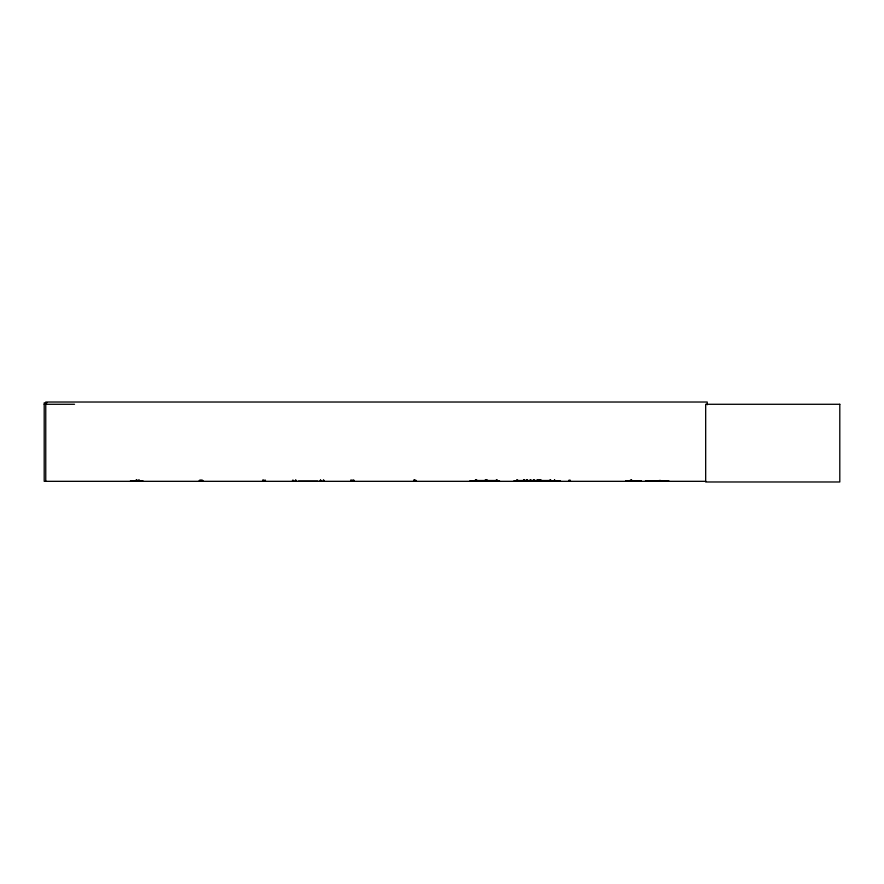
<?xml version="1.0" encoding="UTF-8"?>
<svg xmlns="http://www.w3.org/2000/svg" width="884" height="884" viewBox="0 0 884 884"><rect width="100%" height="100%" fill="white"/><g stroke="black" fill="none" stroke-linecap="round" stroke-linejoin="round"><path stroke-width="1.33" d="M130.534 481.25L142.777 481.228M131.119 481.305L131.119 480.73M142.18 481.305L142.18 480.73M470.078 481.25L492.565 481.283M470.664 481.305L470.675 480.73M481.725 481.305L481.736 480.73M482.321 481.305L482.321 480.686L470.078 480.73L470.078 481.327M548.754 480.73L560.412 480.73L560.401 481.327L548.743 481.305L548.699 480.686L548.853 481.25M264.703 481.228L263.951 481.228M264.714 480.73L264.758 481.327L264.902 480.2M292.272 481.327L292.56 480.73M513.714 481.327L545.152 481.305L545.141 480.686L521.361 480.73L521.438 481.327M518.864 481.228L518.952 481.327M527.129 481.25L527.129 480.2M527.593 480.73L527.671 481.327M532.245 480.73L532.267 481.327M473.139 480.73L473.216 481.327M477.415 481.228L477.504 481.327M525.649 480.73L525.649 481.161M542.168 480.73L542.235 481.327M488.167 480.73L488.244 481.327M200.944 481.25L200.723 480.73M201.53 480.686L201.165 481.25M352.108 481.25L352.694 480.686M413.314 481.327L413.878 481.161M568.412 481.327L568.976 480.73M645.132 481.305L668.613 481.139M645.696 480.885L657.508 480.885M514.168 481.25L518.952 480.686M46.962 402.839L44.2 402.839L44.2 481.327L705.852 481.327M44.2 404.286L74.521 404.286M476.288 480.52L485.073 480.52M487.46 480.52L496.134 480.52M517.737 480.52L539.572 480.52M541.196 480.52L549.749 480.52M659.066 480.498L660.801 480.498M351.545 480.73L351.788 481.327M495.349 481.327L495.349 480.686L499.294 480.697M647.563 480.719L649.696 480.719M478.045 480.819L492.543 480.819M515.372 480.819L529.881 480.819M626.833 480.819L641.342 480.819M478.012 481.029L492.576 481.007M515.339 481.029L529.903 481.007M626.811 481.007L641.375 481.007M668.613 480.984L647.563 481.316M298.416 481.161L317.798 481.161M415.115 481.228L415.723 481.261M495.504 481.25L499.836 481.327M625.806 481.25L641.364 481.283M200.801 481.25L201.22 481.305M495.902 481.25L496.001 480.52M536.71 481.25L536.621 480.697L536.555 481.327M543.096 481.228L542.997 481.327M538.378 480.686L538.356 481.327M538.897 481.25L538.986 480.2M529.671 480.686L529.649 481.327M530.19 481.25L530.179 480.2L530.024 481.327M525.019 480.686L525.074 481.161M553.13 480.73L553.053 481.327M707.233 404.762L707.233 402.021L45.758 402.021L45.758 481.327M668.613 481.316L668.602 480.719L666.459 480.984M665.033 480.984L662.901 480.984M661 480.984L658.867 480.984M637.452 481.327L637.452 480.686L625.806 480.686L625.806 481.327M631.894 480.2L631.828 481.327M631.485 480.2L631.53 481.327M631.364 480.2L631.43 481.327M631.242 480.2L631.242 481.327M630.436 480.2L630.436 481.327M630.314 480.2L630.314 481.327M570.39 480.52L570.39 481.327M570.268 480.2L570.268 481.327M569.219 480.2L569.34 481.327M569.097 480.2L569.13 481.327M554.832 480.2L554.854 481.327L554.776 480.2M554.379 480.2L554.39 481.327M554.257 480.2L554.257 481.327M550.842 480.2L550.798 481.327M550.754 480.2L550.688 481.327M550.533 480.2L550.555 481.327M550.003 480.2L549.859 481.327M549.804 480.2L549.749 481.327M549.605 480.52L549.605 481.327M541.339 481.327L541.229 480.2L541.196 481.327M540.92 480.2L540.942 481.327M540.754 481.327L540.643 480.2L540.489 481.327M540.323 480.2L540.411 481.327M540.19 480.2L540.135 481.327M539.991 480.2L539.991 481.327M539.815 480.2L539.848 481.327M539.682 480.2L539.572 481.327M539.527 480.2L539.406 481.327M539.052 480.2L539.107 481.327M538.124 480.2L538.08 481.327M538.002 480.2L537.892 481.327L537.87 480.2M537.074 480.2L537.063 481.327M536.942 480.2L536.953 481.327M534.488 480.2L534.488 481.327M534.223 480.2L534.378 481.327M534.069 480.2L534.091 481.327M533.538 480.2L533.494 481.327L533.395 480.2M533.251 480.2L533.14 481.327M531.262 480.52L531.262 481.327M531.096 481.327L531.151 480.2L530.986 481.327M530.831 480.2L530.853 481.327M530.345 480.2L530.345 481.327M529.914 480.2L529.914 481.327M527.405 480.2L527.405 481.327M527.295 480.2L527.207 481.327M526.997 480.2L526.974 481.327M526.488 480.2L526.488 481.327M526.466 480.2L526.323 481.327M526.256 480.2L526.212 481.327M526.057 480.52L526.057 481.327M524.864 480.52L524.864 481.327M524.742 480.2L524.709 481.327M524.599 480.2L524.466 481.327L524.444 480.2M523.903 480.2L523.925 481.327M523.77 480.2L523.715 481.327M523.659 480.2L523.615 481.327M523.505 480.2L523.505 481.327M517.902 480.52L517.902 481.327M517.726 480.2L517.737 481.327M517.494 480.2L517.471 481.327M516.963 480.2L516.985 481.327M516.753 480.2L516.731 481.327L516.554 480.2M514.311 480.686L514.311 481.327M499.228 480.686L499.228 481.327M497.239 480.2L497.217 481.327M497.151 480.2L497.173 481.327M496.974 480.2L496.952 481.327M496.388 480.2L496.399 481.327M496.211 480.2L496.134 481.327M488.344 481.327L488.344 480.686L484.056 480.686L484.056 481.327M487.46 481.327L487.471 480.2L487.338 481.327M487.206 480.2L487.183 481.327M486.642 480.2L486.62 481.327M486.443 480.2L486.344 481.327M486.277 480.2L486.156 481.327M486.123 480.2L486.067 481.327M485.88 480.2L485.857 481.327M485.338 480.2L485.316 481.327M485.128 480.2L485.073 481.327M484.918 480.52L484.918 481.327M484.355 480.686L484.355 481.327M477.017 480.52L477.073 481.327L476.83 480.2M476.697 480.2L476.642 481.327M476.388 480.2L476.432 481.327L476.299 480.2M476.178 480.2L476.122 481.327M475.979 480.2L475.846 481.327M475.702 480.2L475.691 481.327M475.581 480.2L475.581 481.327M475.338 480.2L475.338 481.327M475.216 480.2L475.117 481.327M416.044 480.355L416.044 481.327M415.292 480.52L415.292 481.327M415.049 480.2L415.093 481.327L414.928 480.2M414.806 480.2L414.806 481.327M414.242 480.2L414.242 481.327M413.999 480.2L413.999 481.327M413.878 480.2L413.756 481.327L413.756 480.52M353.954 480.52L353.954 481.327M353.832 480.2L353.832 481.327M353.711 480.2L353.711 481.327M352.904 480.2L352.904 481.327M352.661 480.2L352.628 481.327M351.368 480.2L351.501 481.327M350.959 480.2L350.959 481.327M350.904 480.2L350.837 481.327M323.809 480.2L323.831 481.327M323.688 480.2L323.688 481.327M323.224 480.2L323.157 481.327M320.936 480.52L320.936 481.327M320.815 480.2L320.815 481.327M320.406 480.2L320.406 481.327M320.351 480.2L320.306 481.327M295.974 480.2L295.952 481.327M295.853 480.2L295.853 481.327M295.444 480.2L295.444 481.327M295.322 480.52L295.322 481.327M293.145 480.2L293.267 481.327M292.737 480.2L292.637 481.327M265.421 481.327L265.366 480.2L265.299 481.327M263.642 480.2L263.642 481.327M262.835 480.2L262.835 481.327M262.714 480.2L262.592 481.327M202.79 480.52L202.79 481.327M202.547 480.2L202.547 481.327M201.74 480.2L201.74 481.327M201.497 480.2L201.53 481.327M200.613 480.2L200.646 481.327M200.37 480.2L200.491 481.327M199.552 480.2L199.552 481.327M199.309 480.52L199.309 481.327M142.777 481.327L142.777 480.686L130.534 480.73L130.523 481.327M139.385 480.2L139.506 481.327M139.274 480.2L139.274 481.327M138.457 481.327L138.457 480.2L138.258 481.327M138.213 480.2L138.18 481.327M137.219 480.2L137.142 481.327M136.689 480.2L136.733 481.327M136.556 480.2L136.567 481.327M136.158 480.2L136.158 481.327M136.025 480.2L136.025 481.327M839.8 404.286L705.675 404.286L705.675 481.979L839.8 481.979L839.8 404.286M263.852 481.327L263.885 480.2L263.763 481.327"/></g></svg>
